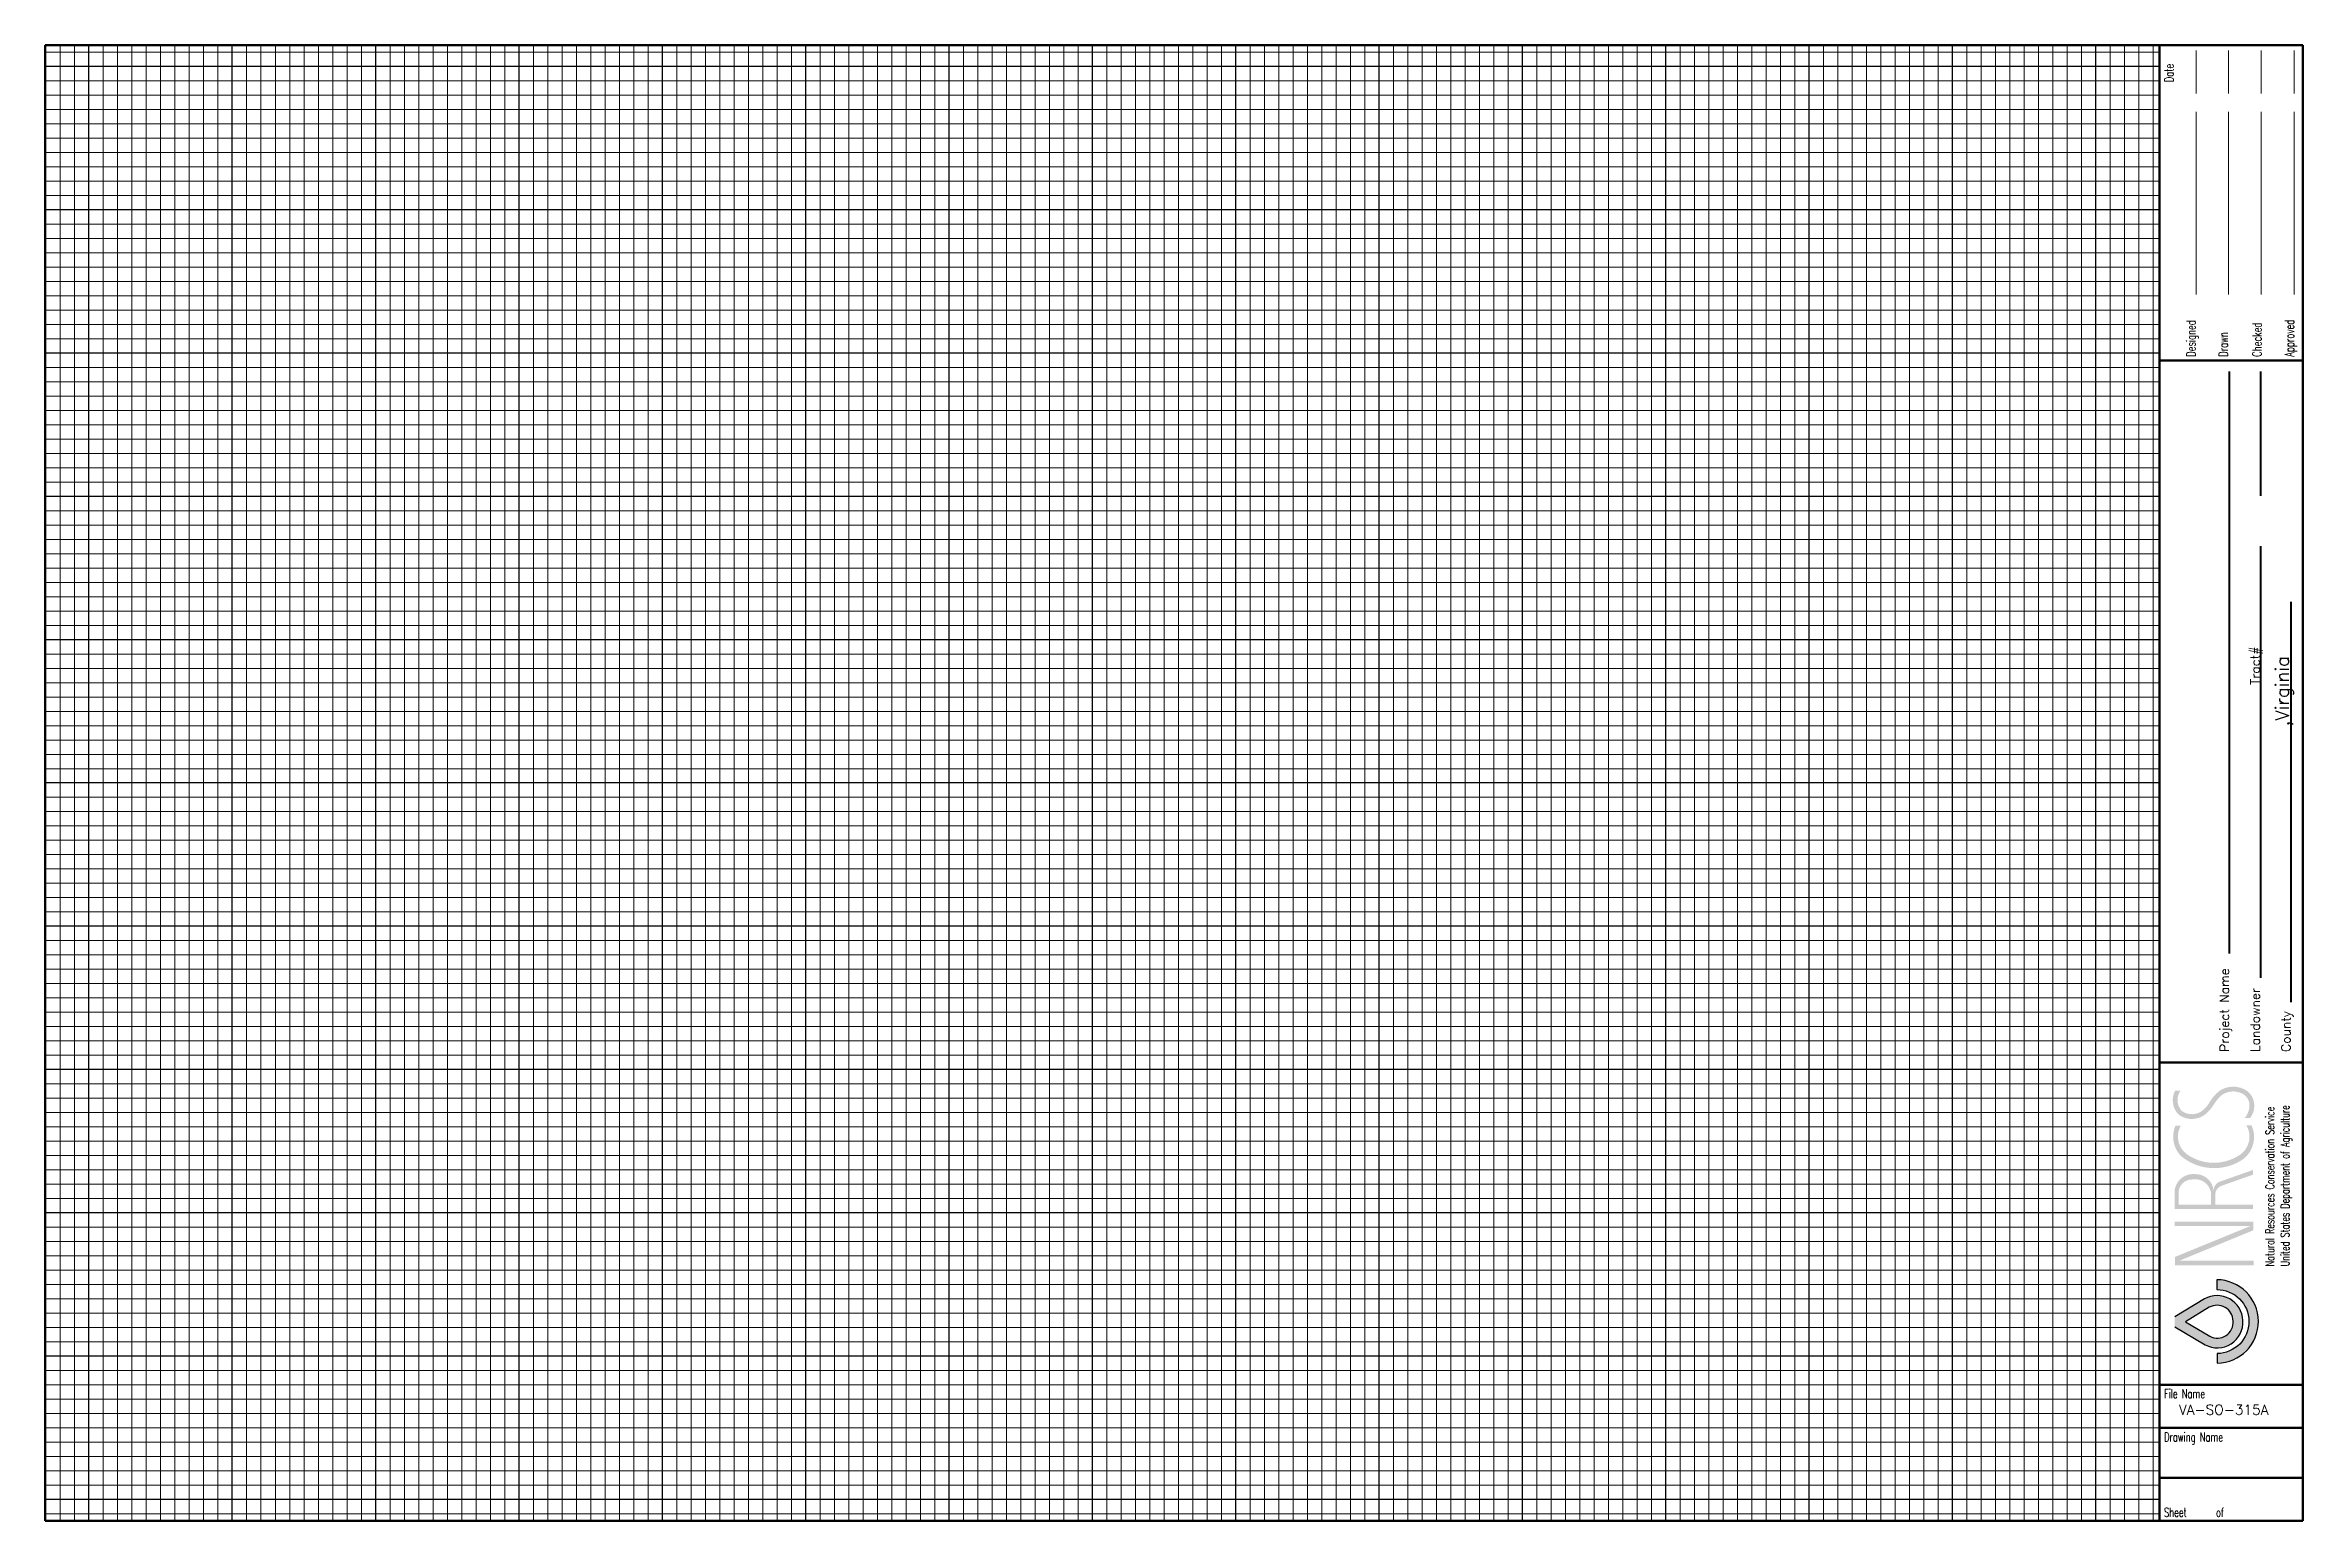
# Paper-space layout 'VA.11x17.Eng.Landscape' of a CAD drawing. Header units: feet, sheet in inches. Extents: x 0.8 to 16.5, y 0.3 to 10.6.
# The model-space entities are those that its viewports show. They can reach past a viewport. Long polylines and large blocks are cut down to what shows.
import ezdxf

# ---------------------------------------------------------------- set-up
doc = ezdxf.new("R2010")
doc.units = ezdxf.units.FT
doc.header["$MEASUREMENT"] = 0
doc.layers.add('1.Text.Note', color=7, linetype='Continuous')
doc.layers.add('2.Vprt', color=4, linetype='Continuous', plot=False)
for name, color, linetype, lineweight in [('3.Grid.Fine.h', 31, 'Continuous', 9), ('3.Grid.Fine.v', 31, 'Continuous', 9), ('3.Grid.Wide.h', 11, 'Continuous', 25), ('3.Grid.Wide.v', 11, 'Continuous', 25), ('4.Tblk.Brdr.Line', 7, 'Continuous', 50), ('4.Tblk.logo', 7, 'Continuous', 18), ('4.Tblk.Text', 7, 'Continuous', 18)]:
    doc.layers.add(name, color=color, linetype=linetype, lineweight=lineweight)
doc.styles.add('001xB.NoteA', font='romans.shx', dxfattribs={"height": 0.063})
doc.styles.add('001xB.Subtitle', font='romans.shx', dxfattribs={"height": 0.094})
doc.styles.add('Notes_Dimensions', font='romans.shx', dxfattribs={"height": 0.09})
doc.styles.add('TitleblockA', font='romans.shx', dxfattribs={"width": 0.68, "height": 0.063})
doc.styles.add('TitleblockB', font='romans.shx', dxfattribs={"width": 0.68, "height": 0.06})

# ---------------------------------------------------------------- blocks, each defined once
blk = doc.blocks.new('Va.11x17.Tblk.Land')
at = {"layer": '4.Tblk.logo', "lineweight": 20}
h = blk.add_hatch(color=256, dxfattribs=at)
h.paths.add_polyline_path([(15.4069953528587, 1.784656511215545), (15.4069953528587, 1.815474003216615), (14.88798682999501, 1.815474003216615), (15.40406310423102, 2.028261413788023), (15.40406310423102, 2.088428881072126), (14.85573206643696, 2.088428881072126), (14.85573206643696, 2.057611407024957), (15.3835373351837, 2.057611407024957), (14.8571981907508, 1.841888980971326), (14.8571981907508, 1.784656511215545)])
h.paths.add_polyline_path([(15.40301563652783, 2.177748345870626), (15.40301563652783, 2.206677876482821), (15.13953782882353, 2.206677876482821), (15.13953782882353, 2.286234076689396, -0.2909195284243397), (15.18722686934019, 2.340476951075736), (15.40301563652783, 2.416581138368805), (15.40301563652783, 2.449616060597243), (15.17527131143062, 2.369006055627075, 0.2535773356881624), (15.12957926858196, 2.323588802868542), (15.12697279040355, 2.305180130764249, 0.4020052294611631), (14.99642843377734, 2.420159241594185, 0.4227135857037471), (14.85506061890361, 2.298131486687893), (14.85506061890361, 2.177748345870626)])
h.paths.add_polyline_path([(15.11007795845963, 2.207131553841556), (15.11007795845963, 2.287176962195311, 0.4195188246587601), (14.97839723080841, 2.382870352404019, 0.4466814153464093), (14.8833947019374, 2.279954822248079), (14.8833947019374, 2.207131553841556)], flags=16)
h.paths.add_polyline_path([(15.33627710417566, 2.526213600021769, 0.3448591340221707), (15.39252758785233, 2.760184631833695), (15.35627728166805, 2.760184631833695, -0.416699506186028), (15.30106558367739, 2.548479680466663, -0.3074113279221537), (14.93566569851136, 2.562908112809687, -0.3717730025601387), (14.89886083206135, 2.758553285684378), (14.86111516198591, 2.758553285684378, 0.297908916092236), (14.89752330475446, 2.548435742687836, 0.3415991672635696)])
h.paths.add_polyline_path([(14.90587148711808, 2.860331199981793, -0.3652993477588803), (14.89752571110735, 3.003816914119348), (14.85978004103191, 3.003816914119348, 0.3342154096734312), (14.88449089017924, 2.834343820878154, 0.3549836583971578), (15.08001116571617, 2.845800684707051, 0.0684937296960168), (15.1237706074899, 2.898954856919211, -0.05167385557958963), (15.16907403217017, 2.957904510469341, -0.1124011771345428), (15.21437746640159, 2.988135089143512, -0.2241067274826346), (15.33292145200384, 2.97906590476893, -0.261746780318118), (15.37746982772461, 2.905000979835613, -0.1861403369734101), (15.34500236907239, 2.812797686153083), (15.38274803914783, 2.812797686153083, 0.1836176790238476), (15.41054143415907, 2.905976809659037, 0.261746780318136), (15.34928318887626, 3.007823111909367, 0.2241067274826459), (15.20258066998997, 3.019046559351558, 0.112401177134577), (15.14505791706094, 2.980662138005187, 0.05167385557957647), (15.09559840017001, 2.91630450045232, -0.06486815243433695), (15.05988574031183, 2.872280814409372, -0.3598674709814251)])
at = {"layer": '4.Tblk.logo', "lineweight": 30}
h = blk.add_hatch(color=256, dxfattribs=at)
edge = h.paths.add_edge_path()
edge.add_arc((15.14862989609418, 1.391791494909548), 0.2909783258605584, 270.6241969356223, 449.838363132875)
edge.add_line((15.14945077265799, 1.682768662883738), (15.14945077265799, 1.614581955897933))
edge.add_arc((15.15041613144243, 1.391210629736033), 0.2233734121799382, -89.6450743793165, 90.24761745680712, ccw=False)
edge.add_line((15.15179983615142, 1.167841503332703), (15.15179983615142, 1.100830436345611))
h = blk.add_hatch(color=256, dxfattribs=at)
edge = h.paths.add_edge_path(flags=16)
edge.add_line((14.93025582758798, 1.389232122491443), (15.10194473263548, 1.288413591101708))
edge.add_arc((15.15387807658689, 1.3852507438188), 0.1098840587179425, 241.7955341824036, 365.0694461726389)
edge.add_arc((15.15124490174362, 1.392885612428346), 0.1121066049397113, 1.060471295289722, 118.7246599001055)
edge.add_line((15.09736635826844, 1.49119631084973), (14.93025582758798, 1.389232122491443))
edge = h.paths.add_edge_path()
edge.add_line((14.85607958590354, 1.354465055572923), (14.85607958590354, 1.423093275926838))
edge.add_line((14.85607958590354, 1.423093275926838), (15.06337096699649, 1.549574218454794))
edge.add_arc((15.15124490174362, 1.392885612428343), 0.1796472868329962, 1.8128112037867936, 119.2845329873663, ccw=False)
edge.add_arc((15.15387807658689, 1.385250743818798), 0.1774247406112285, -118.67693267372408, 4.30479088013459, ccw=False)
edge.add_line((15.06873720974811, 1.229589022850206), (14.85607958590354, 1.354465055572923))
at = {"layer": '4.Tblk.Brdr.Line'}
for p, q in [((1.110223024625157e-16, 0), (7.105427357601002e-15, 10.30022208477493)), ((7.105427357601002e-15, 10.30022208477494), (15.75000000000001, 10.30022208477493)), ((15.75000000000001, 10.30022208477493), (15.75, 0)), ((15.75, 8.100000000000003), (14.75, 8.100000000000003)), ((15.75, 3.200000000000003), (14.74999999999999, 3.200000000000003)), ((15.75, 0.9500000000000028), (14.75, 0.9500000000000028)), ((15.75, 0.6500000000000057), (14.75, 0.6500000000000057)), ((15.75, 0.2999999999999972), (14.75, 0.2999999999999972))]:
    blk.add_line(p, q, dxfattribs=at)
at = {"layer": '4.Tblk.Brdr.Line', "color": 0}
blk.add_line((15.75, 0), (1.110223024625157e-16, 1.40165656858926e-14), dxfattribs=at)
at = {"layer": '4.Tblk.Brdr.Line'}
blk.add_lwpolyline([(14.75000000000001, 10.30022208477493), (14.75, 0)], dxfattribs=at)
at = {"layer": '4.Tblk.logo', "lineweight": 30}
blk.add_lwpolyline([(15.15179983615142, 1.100830436345611, 0.9931657133227865), (15.14945077265799, 1.682768662883738), (15.14945077265799, 1.614581955897933, -0.9990639977997765), (15.15179983615142, 1.167841503332703), (15.15179983615142, 1.100830436345611)], format="xyb", close=True, dxfattribs=at)
for points in [[(14.85607958590354, 1.354465055572923), (15.06873720974811, 1.229589022850206, 0.5948295144615369), (15.3308022772666, 1.398568618829714, 0.5627338440588167), (15.06337096699649, 1.549574218454794), (14.85607958590354, 1.423093275926838)], [(14.93025582758798, 1.389232122491443), (15.10194473263548, 1.288413591101708, 0.596556830185391), (15.26333230490831, 1.394960443242063, 0.5638400993871066), (15.09736635826844, 1.49119631084973), (14.93025582758798, 1.389232122491443)]]:
    blk.add_lwpolyline(points, format="xyb", dxfattribs=at)
at = {"layer": '4.Tblk.Text'}
for p, q in [((15.00465583801271, 9.961952571876466), (15.00465583801271, 10.26368109559886)), ((15.2313804626465, 9.961952571876466), (15.2313804626465, 10.26368109559886)), ((15.45810317993165, 9.961952571876466), (15.45810317993165, 10.26368109559886)), ((15.69038391113282, 9.961952571876466), (15.69038391113282, 10.26368109559886)), ((15.00465583801271, 8.559600448608409), (15.00465583801271, 9.834826087951669)), ((15.2313804626465, 9.834826087951669), (15.2313804626465, 8.559600448608407)), ((15.45810317993165, 9.834826087951669), (15.45810317993165, 8.559600448608407)), ((15.69038391113282, 8.559600448608407), (15.69038391113282, 9.834826087951669))]:
    blk.add_line(p, q, dxfattribs=at)
at = {"style": 'TitleblockB', "width": 0.68}
blk.add_text('Date', height=0.063, rotation=90, dxfattribs=at).set_placement((14.8481982038337, 10.04090695248082))
at = {"layer": '4.Tblk.logo', "style": 'TitleblockB', "width": 0.68}
for s, p in [('Natural Resources Conservation Service', (15.55068736914136, 1.776307180590646)), ('United States Department of Agriculture', (15.65594123039106, 1.776307180590646))]:
    blk.add_text(s, height=0.06058, rotation=90, dxfattribs=at).set_placement(p)
at = {"layer": '4.Tblk.Text', "style": 'TitleblockA', "width": 0.68}
for s, p in [('Designed', (15.00158119201661, 8.12477836608888)), ('Checked', (15.46172714233399, 8.12477836608888)), ('Approved', (15.68835639953614, 8.12477836608888)), ('Drawn', (15.22710418701172, 8.12477836608888))]:
    blk.add_text(s, height=0.063, rotation=90, dxfattribs=at).set_placement(p)
for s, p in [('File Name', (14.78154373168945, 0.8564610004425113)), ('Drawing Name', (14.78154373168945, 0.5542679638941657)), ('Sheet      of', (14.78154373168945, 0.02847701311111805))]:
    blk.add_text(s, height=0.0625, dxfattribs=at).set_placement(p)

msp = doc.modelspace()

# ---------------------------------------------------------------- linework, layer by layer
at = {"layer": '3.Grid.Fine.h'}
for p, q in [((15.24650000000001, 10.25011104238745), (0.2465000000000059, 10.25011104238746)), ((15.24650000000001, 10.05011104238745), (0.2465000000000057, 10.05011104238746)), ((15.24650000000001, 9.95011104238745), (0.2465000000000056, 9.950111042387464)), ((15.24650000000001, 9.85011104238745), (0.2465000000000055, 9.850111042387462)), ((15.24650000000001, 9.75011104238745), (0.2465000000000054, 9.750111042387463)), ((15.24650000000001, 9.650111042387449), (0.2465000000000053, 9.650111042387463)), ((15.24650000000001, 9.55011104238745), (0.2465000000000052, 9.550111042387464)), ((15.24650000000001, 9.45011104238745), (0.2465000000000052, 9.450111042387464)), ((15.24650000000001, 9.35011104238745), (0.2465000000000051, 9.350111042387462)), ((15.24650000000001, 9.25011104238745), (0.246500000000005, 9.250111042387463)), ((15.24650000000001, 9.05011104238745), (0.2465000000000082, 9.050111042387464)), ((15.24650000000001, 8.95011104238745), (0.2465000000000081, 8.950111042387464)), ((15.24650000000001, 8.85011104238745), (0.246500000000008, 8.850111042387462)), ((15.24650000000001, 8.75011104238745), (0.2465000000000079, 8.750111042387463)), ((15.24650000000001, 8.650111042387449), (0.2465000000000079, 8.650111042387463)), ((15.24650000000001, 8.55011104238745), (0.2465000000000078, 8.550111042387464)), ((15.24650000000001, 8.45011104238745), (0.2465000000000077, 8.450111042387464)), ((15.24650000000001, 8.35011104238745), (0.2465000000000076, 8.350111042387462)), ((15.24650000000001, 8.25011104238745), (0.2465000000000075, 8.250111042387463)), ((15.2465, 8.05011104238745), (0.2465000000000022, 8.050111042387464)), ((15.2465, 7.950111042387451), (0.2465000000000022, 7.950111042387464)), ((15.2465, 7.850111042387451), (0.2465000000000021, 7.850111042387464)), ((15.2465, 7.750111042387451), (0.246500000000002, 7.750111042387464)), ((15.2465, 7.650111042387451), (0.2465000000000019, 7.650111042387464)), ((15.2465, 7.55011104238745), (0.2465000000000018, 7.550111042387464)), ((15.2465, 7.450111042387451), (0.2465000000000017, 7.450111042387464)), ((15.2465, 7.350111042387451), (0.2465000000000017, 7.350111042387464)), ((15.2465, 7.250111042387451), (0.2465000000000016, 7.250111042387464)), ((15.24650000000001, 7.05011104238745), (0.2465000000000048, 7.050111042387464)), ((15.24650000000001, 6.950111042387451), (0.2465000000000047, 6.950111042387464)), ((15.24650000000001, 6.850111042387451), (0.2465000000000046, 6.850111042387464)), ((15.24650000000001, 6.750111042387451), (0.2465000000000045, 6.750111042387464)), ((15.24650000000001, 6.650111042387451), (0.2465000000000044, 6.650111042387464)), ((15.24650000000001, 6.55011104238745), (0.2465000000000044, 6.550111042387464)), ((15.24650000000001, 6.450111042387451), (0.2465000000000043, 6.450111042387464)), ((15.24650000000001, 6.350111042387451), (0.2465000000000042, 6.350111042387464)), ((15.24650000000001, 6.250111042387451), (0.2465000000000041, 6.250111042387464)), ((15.2465, 6.05011104238745), (0.2465000000000012, 6.050111042387464)), ((15.2465, 5.950111042387451), (0.2465000000000011, 5.950111042387464)), ((15.2465, 5.850111042387451), (0.2465000000000011, 5.850111042387464)), ((15.2465, 5.750111042387451), (0.246500000000001, 5.750111042387464)), ((15.2465, 5.650111042387451), (0.2465000000000009, 5.650111042387464)), ((15.2465, 5.55011104238745), (0.2465000000000008, 5.550111042387464)), ((15.2465, 5.450111042387451), (0.2465000000000007, 5.450111042387464)), ((15.2465, 5.350111042387451), (0.2465000000000006, 5.350111042387464)), ((15.2465, 5.250111042387451), (0.2465000000000006, 5.250111042387464)), ((15.2465, 5.05011104238745), (0.2465000000000037, 5.050111042387464)), ((15.2465, 4.950111042387451), (0.2465000000000037, 4.950111042387464)), ((15.2465, 4.850111042387451), (0.2465000000000036, 4.850111042387464)), ((15.2465, 4.75011104238745), (0.2465000000000035, 4.750111042387464)), ((15.2465, 4.650111042387451), (0.2465000000000034, 4.650111042387464)), ((15.2465, 4.550111042387451), (0.2465000000000033, 4.550111042387464)), ((15.2465, 4.450111042387451), (0.2465000000000032, 4.450111042387464)), ((15.2465, 4.350111042387451), (0.2465000000000032, 4.350111042387464)), ((15.2465, 4.25011104238745), (0.2465000000000031, 4.250111042387464)), ((15.2465, 4.05011104238745), (0.2464999999999994, 4.050111042387464)), ((15.2465, 3.950111042387451), (0.2464999999999994, 3.950111042387464)), ((15.2465, 3.850111042387451), (0.2464999999999993, 3.850111042387464)), ((15.2465, 3.750111042387451), (0.2464999999999992, 3.750111042387464)), ((15.2465, 3.650111042387451), (0.2464999999999991, 3.650111042387464)), ((15.2465, 3.550111042387451), (0.246499999999999, 3.550111042387464)), ((15.2465, 3.450111042387451), (0.2464999999999989, 3.450111042387464)), ((15.2465, 3.350111042387451), (0.2464999999999989, 3.350111042387464)), ((15.2465, 3.250111042387451), (0.2464999999999988, 3.250111042387464)), ((15.2465, 3.050111042387451), (0.246500000000002, 3.050111042387464)), ((15.2465, 2.950111042387451), (0.2465000000000019, 2.950111042387464)), ((15.2465, 2.850111042387451), (0.2465000000000018, 2.850111042387464)), ((15.2465, 2.750111042387451), (0.2465000000000017, 2.750111042387464)), ((15.2465, 2.650111042387451), (0.2465000000000016, 2.650111042387464)), ((15.2465, 2.550111042387451), (0.2465000000000016, 2.550111042387464)), ((15.2465, 2.450111042387451), (0.2465000000000015, 2.450111042387464)), ((15.2465, 2.350111042387451), (0.2465000000000014, 2.350111042387464)), ((15.2465, 2.250111042387451), (0.2465000000000013, 2.250111042387464)), ((15.2465, 2.050111042387451), (0.2464999999999984, 2.050111042387464)), ((15.2465, 1.950111042387451), (0.2464999999999983, 1.950111042387464)), ((15.2465, 1.85011104238745), (0.2464999999999982, 1.850111042387464)), ((15.2465, 1.75011104238745), (0.2464999999999982, 1.750111042387464)), ((15.2465, 1.650111042387451), (0.2464999999999981, 1.650111042387464)), ((15.2465, 1.55011104238745), (0.246499999999998, 1.550111042387464)), ((15.2465, 1.450111042387451), (0.2464999999999979, 1.450111042387464)), ((15.2465, 1.35011104238745), (0.2464999999999978, 1.350111042387464)), ((15.2465, 1.25011104238745), (0.2464999999999977, 1.250111042387464)), ((15.2465, 1.05011104238745), (0.2465000000000009, 1.050111042387464)), ((15.2465, 0.9501110423874506), (0.2465000000000009, 0.9501110423874639)), ((15.2465, 0.85011104238745), (0.2465000000000008, 0.8501110423874634)), ((15.2465, 0.7501110423874504), (0.2465000000000007, 0.7501110423874637)), ((15.2465, 0.6501110423874508), (0.2465000000000006, 0.6501110423874641)), ((15.2465, 0.5501110423874502), (0.2465000000000005, 0.5501110423874636)), ((15.2465, 0.4501110423874506), (0.2465000000000004, 0.4501110423874639)), ((15.2465, 0.3501110423874509), (0.2465000000000004, 0.3501110423874643)), ((15.2465, 0.2501110423874504), (0.2465000000000003, 0.2501110423874637)), ((15.2465, 0.05011104238744934), (0.2465000000000002, 0.05011104238746356))]:
    msp.add_line(p, q, dxfattribs=at)
at = {"layer": '3.Grid.Fine.v'}
for p, q in [((0.4464999999999948, 0), (0.4465000000000064, 10.35)), ((0.5464999999999962, 0), (0.5465000000000079, 10.35)), ((0.6464999999999959, 0), (0.6465000000000075, 10.35)), ((0.8465000000000007, 0), (0.8465000000000122, 10.35)), ((0.9465000000000003, 0), (0.946500000000012, 10.35)), ((1.046500000000002, 0), (1.046500000000013, 10.35)), ((1.146500000000001, 0), (1.146500000000013, 10.35)), ((1.246500000000001, 0), (1.246500000000013, 10.35)), ((1.346500000000001, 0), (1.346500000000012, 10.35)), ((1.4465, 0), (1.446500000000012, 10.35)), ((1.546500000000002, 0), (1.546500000000013, 10.35)), ((1.646500000000001, 0), (1.646500000000013, 10.35)), ((1.846500000000006, -1.77635683940025e-15), (1.846500000000017, 10.35)), ((1.946500000000006, -1.77635683940025e-15), (1.946500000000017, 10.35)), ((2.046500000000008, -1.77635683940025e-15), (2.046500000000019, 10.35)), ((2.146500000000007, -1.77635683940025e-15), (2.146500000000018, 10.35)), ((2.246500000000007, -1.77635683940025e-15), (2.246500000000018, 10.35)), ((2.346500000000006, -1.77635683940025e-15), (2.346500000000018, 10.35)), ((2.446500000000006, -1.77635683940025e-15), (2.446500000000018, 10.35)), ((2.546500000000008, -1.77635683940025e-15), (2.54650000000002, 10.35)), ((2.646500000000007, -1.77635683940025e-15), (2.646500000000019, 10.35)), ((2.846500000000012, -1.77635683940025e-15), (2.846500000000024, 10.35)), ((2.946500000000011, -1.77635683940025e-15), (2.946500000000023, 10.35)), ((3.046500000000013, -1.77635683940025e-15), (3.046500000000025, 10.35)), ((3.146500000000013, -1.77635683940025e-15), (3.146500000000024, 10.35)), ((3.246500000000012, -1.77635683940025e-15), (3.246500000000024, 10.35)), ((3.346500000000012, -1.77635683940025e-15), (3.346500000000024, 10.35)), ((3.446500000000011, -1.77635683940025e-15), (3.446500000000023, 10.35)), ((3.546500000000013, -1.77635683940025e-15), (3.546500000000024, 10.35)), ((3.646500000000013, -1.77635683940025e-15), (3.646500000000024, 10.35)), ((3.846500000000017, -3.552713678800501e-15), (3.846500000000029, 10.35)), ((3.946500000000017, -3.552713678800501e-15), (3.946500000000029, 10.35)), ((4.046500000000018, -3.552713678800501e-15), (4.04650000000003, 10.35)), ((4.146500000000017, -3.552713678800501e-15), (4.14650000000003, 10.35)), ((4.246500000000017, -3.552713678800501e-15), (4.246500000000029, 10.35)), ((4.346500000000017, -3.552713678800501e-15), (4.346500000000029, 10.35)), ((4.446500000000016, -3.552713678800501e-15), (4.446500000000029, 10.35)), ((4.546500000000018, -3.552713678800501e-15), (4.54650000000003, 10.35)), ((4.646500000000017, -3.552713678800501e-15), (4.64650000000003, 10.35)), ((4.846500000000022, -3.552713678800501e-15), (4.846500000000034, 10.35)), ((4.946500000000022, -3.552713678800501e-15), (4.946500000000035, 10.35)), ((5.046500000000023, -3.552713678800501e-15), (5.046500000000036, 10.35)), ((5.146500000000023, -3.552713678800501e-15), (5.146500000000035, 10.35)), ((5.246500000000022, -3.552713678800501e-15), (5.246500000000035, 10.35)), ((5.346500000000022, -3.552713678800501e-15), (5.346500000000035, 10.35)), ((5.446500000000022, -3.552713678800501e-15), (5.446500000000035, 10.34999999999999)), ((5.546500000000023, -3.552713678800501e-15), (5.546500000000036, 10.34999999999999)), ((5.646500000000023, -3.552713678800501e-15), (5.646500000000035, 10.34999999999999)), ((5.846500000000029, -5.329070518200751e-15), (5.846500000000041, 10.34999999999999)), ((5.946500000000029, -5.329070518200751e-15), (5.94650000000004, 10.34999999999999)), ((6.04650000000003, -5.329070518200751e-15), (6.046500000000041, 10.34999999999999)), ((6.14650000000003, -5.329070518200751e-15), (6.146500000000041, 10.34999999999999)), ((6.246500000000029, -5.329070518200751e-15), (6.246500000000041, 10.34999999999999)), ((6.346500000000029, -5.329070518200751e-15), (6.346500000000041, 10.34999999999999)), ((6.446500000000029, -5.329070518200751e-15), (6.44650000000004, 10.34999999999999)), ((6.54650000000003, -5.329070518200751e-15), (6.546500000000041, 10.34999999999999)), ((6.64650000000003, -5.329070518200751e-15), (6.64650000000004, 10.34999999999999)), ((6.846500000000034, -5.329070518200751e-15), (6.846500000000046, 10.34999999999999)), ((6.946500000000034, -5.329070518200751e-15), (6.946500000000046, 10.34999999999999)), ((7.046500000000036, -5.329070518200751e-15), (7.046500000000047, 10.34999999999999)), ((7.146500000000035, -5.329070518200751e-15), (7.146500000000047, 10.34999999999999)), ((7.246500000000035, -5.329070518200751e-15), (7.246500000000046, 10.34999999999999)), ((7.346500000000034, -5.329070518200751e-15), (7.346500000000046, 10.34999999999999)), ((7.446500000000034, -5.329070518200751e-15), (7.446500000000046, 10.34999999999999)), ((7.546500000000036, -5.329070518200751e-15), (7.546500000000046, 10.34999999999999)), ((7.646500000000033, -5.329070518200751e-15), (7.646500000000047, 10.34999999999999)), ((7.84650000000004, -7.105427357601002e-15), (7.846500000000051, 10.34999999999999)), ((7.946500000000039, -7.105427357601002e-15), (7.946500000000051, 10.34999999999999)), ((8.04650000000004, -7.105427357601002e-15), (8.046500000000053, 10.34999999999999)), ((8.14650000000004, -7.105427357601002e-15), (8.146500000000053, 10.34999999999999)), ((8.24650000000004, -7.105427357601002e-15), (8.246500000000053, 10.34999999999999)), ((8.34650000000004, -7.105427357601002e-15), (8.346500000000052, 10.34999999999999)), ((8.44650000000004, -7.105427357601002e-15), (8.446500000000052, 10.34999999999999)), ((8.54650000000004, -7.105427357601002e-15), (8.546500000000052, 10.34999999999999)), ((8.64650000000004, -7.105427357601002e-15), (8.646500000000053, 10.34999999999999)), ((8.846500000000045, -7.105427357601002e-15), (8.846500000000058, 10.34999999999999)), ((8.946500000000045, -7.105427357601002e-15), (8.946500000000057, 10.34999999999999)), ((9.046500000000046, -7.105427357601002e-15), (9.046500000000059, 10.34999999999999)), ((9.146500000000046, -7.105427357601002e-15), (9.146500000000058, 10.34999999999999)), ((9.246500000000045, -7.105427357601002e-15), (9.246500000000058, 10.34999999999999)), ((9.346500000000045, -7.105427357601002e-15), (9.346500000000058, 10.34999999999999)), ((9.446500000000045, -7.105427357601002e-15), (9.446500000000057, 10.34999999999999)), ((9.546500000000046, -7.105427357601002e-15), (9.546500000000059, 10.34999999999999)), ((9.646500000000046, -7.105427357601002e-15), (9.646500000000058, 10.34999999999999)), ((9.84650000000005, -8.881784197001252e-15), (9.846500000000061, 10.34999999999999)), ((9.94650000000005, -8.881784197001252e-15), (9.94650000000006, 10.34999999999999)), ((10.04650000000005, -8.881784197001252e-15), (10.04650000000006, 10.34999999999999)), ((10.14650000000005, -8.881784197001252e-15), (10.14650000000006, 10.34999999999999)), ((10.24650000000005, -8.881784197001252e-15), (10.24650000000006, 10.34999999999999)), ((10.34650000000005, -8.881784197001252e-15), (10.34650000000006, 10.34999999999999)), ((10.44650000000005, -8.881784197001252e-15), (10.44650000000006, 10.34999999999999)), ((10.54650000000005, -8.881784197001252e-15), (10.54650000000006, 10.34999999999999)), ((10.64650000000005, -8.881784197001252e-15), (10.64650000000006, 10.34999999999999)), ((10.84650000000006, -8.881784197001252e-15), (10.84650000000007, 10.34999999999999)), ((10.94650000000006, -8.881784197001252e-15), (10.94650000000007, 10.34999999999999)), ((11.04650000000006, -8.881784197001252e-15), (11.04650000000007, 10.34999999999999)), ((11.14650000000006, -8.881784197001252e-15), (11.14650000000007, 10.34999999999999)), ((11.24650000000006, -8.881784197001252e-15), (11.24650000000007, 10.34999999999999)), ((11.34650000000006, -8.881784197001252e-15), (11.34650000000007, 10.34999999999999)), ((11.44650000000006, -8.881784197001252e-15), (11.44650000000007, 10.34999999999999)), ((11.54650000000006, -8.881784197001252e-15), (11.54650000000007, 10.34999999999999)), ((11.64650000000006, -8.881784197001252e-15), (11.64650000000007, 10.34999999999999)), ((11.84650000000006, -1.06581410364015e-14), (11.84650000000007, 10.34999999999999)), ((11.94650000000006, -1.06581410364015e-14), (11.94650000000007, 10.34999999999999)), ((12.04650000000006, -1.06581410364015e-14), (12.04650000000007, 10.34999999999999)), ((12.14650000000006, -1.06581410364015e-14), (12.14650000000007, 10.34999999999999)), ((12.24650000000006, -1.06581410364015e-14), (12.24650000000007, 10.34999999999999)), ((12.34650000000006, -1.06581410364015e-14), (12.34650000000007, 10.34999999999999)), ((12.44650000000006, -1.06581410364015e-14), (12.44650000000008, 10.34999999999999)), ((12.54650000000006, -1.06581410364015e-14), (12.54650000000008, 10.34999999999999)), ((12.64650000000006, -1.06581410364015e-14), (12.64650000000007, 10.34999999999999)), ((12.84650000000007, -1.06581410364015e-14), (12.84650000000008, 10.34999999999999)), ((12.94650000000007, -1.06581410364015e-14), (12.94650000000008, 10.34999999999999)), ((13.04650000000007, -1.06581410364015e-14), (13.04650000000008, 10.34999999999999)), ((13.14650000000007, -1.06581410364015e-14), (13.14650000000008, 10.34999999999999)), ((13.24650000000007, -1.06581410364015e-14), (13.24650000000008, 10.34999999999999)), ((13.34650000000007, -1.06581410364015e-14), (13.34650000000008, 10.34999999999999)), ((13.44650000000007, -1.06581410364015e-14), (13.44650000000008, 10.34999999999999)), ((13.54650000000007, -1.06581410364015e-14), (13.54650000000008, 10.34999999999999)), ((13.64650000000007, -1.06581410364015e-14), (13.64650000000008, 10.34999999999999)), ((13.84650000000007, -1.243449787580175e-14), (13.84650000000009, 10.34999999999999)), ((13.94650000000007, -1.243449787580175e-14), (13.94650000000009, 10.34999999999999)), ((14.04650000000007, -1.243449787580175e-14), (14.04650000000009, 10.34999999999999)), ((14.14650000000007, -1.243449787580175e-14), (14.14650000000009, 10.34999999999999)), ((14.24650000000007, -1.243449787580175e-14), (14.24650000000008, 10.34999999999999)), ((14.34650000000007, -1.243449787580175e-14), (14.34650000000009, 10.34999999999999)), ((14.44650000000007, -1.243449787580175e-14), (14.44650000000009, 10.34999999999999)), ((14.54650000000007, -1.243449787580175e-14), (14.54650000000009, 10.34999999999999)), ((14.64650000000007, -1.243449787580175e-14), (14.64650000000009, 10.34999999999999)), ((14.84650000000008, -1.243449787580175e-14), (14.84650000000009, 10.34999999999999)), ((14.94650000000008, -1.243449787580175e-14), (14.94650000000009, 10.34999999999999)), ((15.04650000000008, -1.243449787580175e-14), (15.04650000000009, 10.34999999999999)), ((15.14650000000008, -1.243449787580175e-14), (15.14650000000009, 10.34999999999999))]:
    msp.add_line(p, q, dxfattribs=at)
at = {"layer": '3.Grid.Wide.h'}
for p, q in [((15.24650000000001, 10.15011104238745), (0.2465000000000058, 10.15011104238746)), ((15.24650000000001, 9.150111042387449), (0.2465000000000083, 9.150111042387463)), ((15.2465, 8.15011104238745), (0.2465000000000024, 8.150111042387463)), ((15.24650000000001, 7.150111042387451), (0.2465000000000049, 7.150111042387464)), ((15.2465, 6.150111042387451), (0.2465000000000014, 6.150111042387464)), ((15.2465, 5.150111042387451), (0.2465000000000039, 5.150111042387464)), ((15.2465, 4.15011104238745), (0.2464999999999996, 4.150111042387463)), ((15.2465, 3.150111042387451), (0.2465000000000021, 3.150111042387464)), ((15.2465, 2.150111042387451), (0.2464999999999986, 2.150111042387464)), ((15.2465, 1.150111042387451), (0.2465000000000011, 1.150111042387464)), ((15.2465, 0.1501110423874499), (0.2465000000000004, 0.1501110423874632))]:
    msp.add_line(p, q, dxfattribs=at)
at = {"layer": '3.Grid.Wide.v'}
for p, q in [((0.7464999999999955, 0), (0.7465000000000072, 10.35)), ((1.746500000000001, 0), (1.746500000000013, 10.35)), ((2.746500000000007, -1.77635683940025e-15), (2.746500000000018, 10.35)), ((3.746500000000012, -1.77635683940025e-15), (3.746500000000024, 10.35)), ((4.746500000000017, -3.552713678800501e-15), (4.746500000000029, 10.35)), ((5.746500000000022, -3.552713678800501e-15), (5.746500000000035, 10.34999999999999)), ((6.746500000000029, -5.329070518200751e-15), (6.74650000000004, 10.34999999999999)), ((7.746500000000035, -5.329070518200751e-15), (7.746500000000046, 10.34999999999999)), ((8.74650000000004, -7.105427357601002e-15), (8.746500000000053, 10.34999999999999)), ((9.746500000000045, -7.105427357601002e-15), (9.746500000000056, 10.34999999999999)), ((10.74650000000005, -8.881784197001252e-15), (10.74650000000006, 10.34999999999999)), ((11.74650000000006, -8.881784197001252e-15), (11.74650000000007, 10.34999999999999)), ((12.74650000000006, -1.06581410364015e-14), (12.74650000000008, 10.34999999999999)), ((13.74650000000007, -1.06581410364015e-14), (13.74650000000008, 10.34999999999999)), ((14.74650000000007, -1.06581410364015e-14), (14.74650000000009, 10.34999999999999))]:
    msp.add_line(p, q, dxfattribs=at)

psp = doc.layouts.new('VA.11x17.Eng.Landscape')

# ---------------------------------------------------------------- linework, layer by layer
at = {"layer": '1.Text.Note', "lineweight": 40}
for p, q in [((16.02171509178629, 4.216293834537469), (16.0217150917863, 8.279246942056027)), ((16.23937740588214, 7.4106768165892), (16.23937740588214, 8.279246942056027)), ((16.23937740588214, 4.048117111761782), (16.23937740588214, 7.060553066996208)), ((16.45057615212728, 3.877329525980081), (16.45057615212729, 6.671745125352986))]:
    psp.add_line(p, q, dxfattribs=at)

# ---------------------------------------------------------------- block references
psp.add_blockref('Va.11x17.Tblk.Land', (0.7824631325966749, 0.2573093827328403))

# ---------------------------------------------------------------- texts
at = {"layer": '1.Text.Note'}
for s, insert, char_height, width, attachment_point, rotation, style in [('Landowner                                                 Tract#              ', (16.2523914010393, 3.530337177058028), 0.063, 4.751972205674819, 7, 89.99999999999993, '001xB.NoteA'), ('                                 ,Virginia', (16.46667112115693, 3.675882175421053), 0.094, 4.751972205674818, 7, 89.99999999999997, '001xB.Subtitle'), ('Project Name', (15.95411168092168, 3.530337177058028), 0.063, 4.745210148568081, 1, 90, '001xB.NoteA'), ('County', (16.46667112115693, 3.530337177058032), 0.063, 4.706780960931145, 7, 89.99999999999999, '001xB.NoteA')]:
    psp.add_mtext(s, dxfattribs=dict(at, insert=insert, char_height=char_height, width=width, attachment_point=attachment_point, rotation=rotation, style=style))
at = {"layer": '4.Tblk.Text', "insert": (15.98046154231101, 1.033225892348085), "char_height": 0.07, "width": 0.9678430265657454, "attachment_point": 5, "style": 'Notes_Dimensions'}
psp.add_mtext('VA-SO-315A', dxfattribs=at)

# ---------------------------------------------------------------- viewports
at = {"layer": '2.Vprt'}
psp.add_viewport(center=(8.157463132596678, 5.407420425120305), size=(14.74999999999999, 10.30022208477493), view_center_point=(7.815732439425087, 5.150072130582401), view_height=10.30022219927883, dxfattribs=at)

doc.saveas('drawing.dxf')
